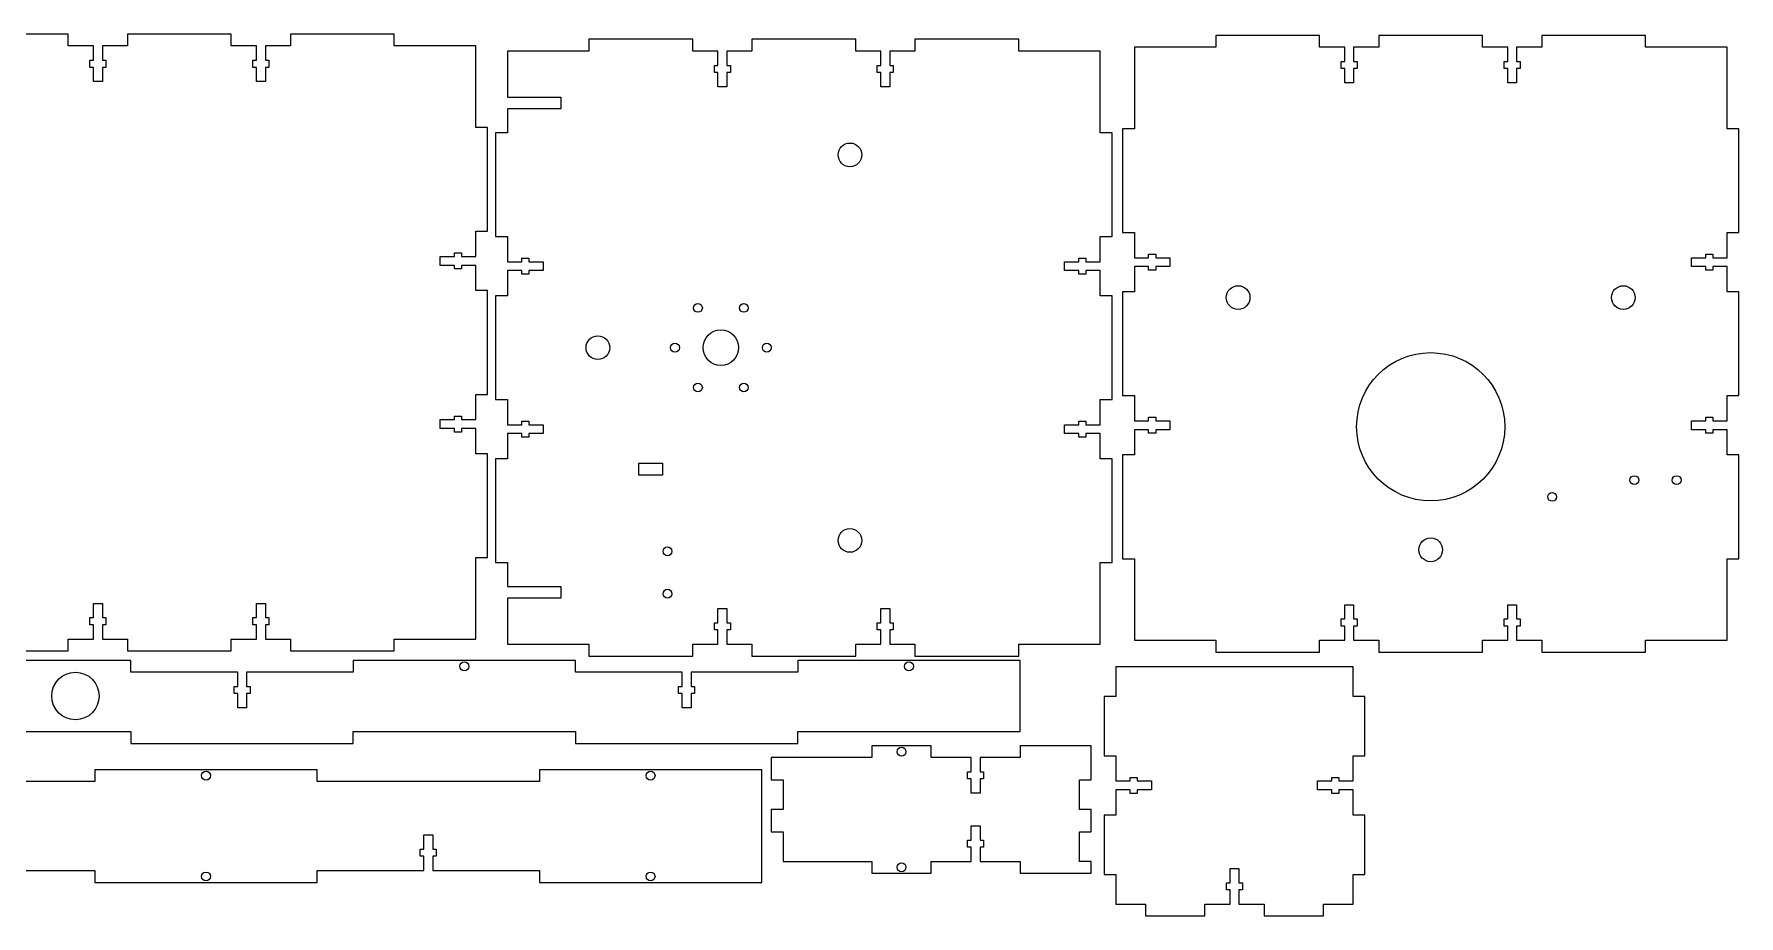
# Model space of a CAD drawing. Header units: millimetres. Extents: x 26 to 1068, y 19 to 777.
# Drawn here: x 489 to 1065, y 28 to 325 of the extents above; entities that cross this region are included whole.
import ezdxf

# ---------------------------------------------------------------- set-up
doc = ezdxf.new("R2010")
doc.units = ezdxf.units.MM
doc.layers.get('0').update_dxf_attribs({"lineweight": 25})

msp = doc.modelspace()

# ---------------------------------------------------------------- linework, layer by layer
for p, q in [((500.87, 325.45), (465.87, 325.45)), ((500.87, 321.45), (500.87, 325.45)), ((555.87, 325.45), (520.87, 325.45)), ((520.87, 325.45), (520.87, 321.45)), ((555.87, 321.45), (555.87, 325.45)), ((610.87, 325.45), (575.87, 325.45)), ((575.87, 325.45), (575.87, 321.45)), ((610.87, 321.45), (610.87, 325.45)), ((711.56, 323.71), (676.56, 323.71)), ((676.56, 323.71), (676.56, 319.71)), ((711.56, 319.71), (711.56, 323.71)), ((766.56, 323.71), (731.56, 323.71)), ((731.56, 323.71), (731.56, 319.71)), ((766.56, 319.71), (766.56, 323.71)), ((821.56, 323.71), (786.56, 323.71)), ((786.56, 323.71), (786.56, 319.71)), ((821.56, 319.71), (821.56, 323.71)), ((923.09, 325.03), (888.09, 325.03)), ((888.09, 325.03), (888.09, 321.03)), ((923.09, 321.03), (923.09, 325.03)), ((978.09, 325.03), (943.09, 325.03)), ((943.09, 325.03), (943.09, 321.03)), ((978.09, 321.03), (978.09, 325.03)), ((1033.09, 325.03), (998.09, 325.03)), ((998.09, 325.03), (998.09, 321.03)), ((1033.09, 321.03), (1033.09, 325.03)), ((509.37, 321.45), (500.87, 321.45)), ((508.17, 314.25), (508.17, 316.65)), ((508.17, 316.65), (509.37, 316.65)), ((509.37, 316.65), (509.37, 321.45)), ((520.87, 321.45), (512.37, 321.45)), ((512.37, 321.45), (512.37, 316.65)), ((512.37, 316.65), (513.57, 316.65)), ((513.57, 316.65), (513.57, 314.25)), ((564.37, 321.45), (555.87, 321.45)), ((563.17, 314.25), (563.17, 316.65)), ((563.17, 316.65), (564.37, 316.65)), ((564.37, 316.65), (564.37, 321.45)), ((575.87, 321.45), (567.37, 321.45)), ((567.37, 321.45), (567.37, 316.65)), ((567.37, 316.65), (568.57, 316.65)), ((568.57, 316.65), (568.57, 314.25)), ((638.37, 321.45), (610.87, 321.45)), ((638.37, 293.95), (638.37, 321.45)), ((676.56, 319.71), (649.06, 319.71)), ((649.06, 319.71), (649.06, 304.21)), ((720.06, 319.71), (711.56, 319.71)), ((720.06, 314.91), (720.06, 319.71)), ((731.56, 319.71), (723.06, 319.71)), ((723.06, 319.71), (723.06, 314.91)), ((775.06, 319.71), (766.56, 319.71)), ((775.06, 314.91), (775.06, 319.71)), ((786.56, 319.71), (778.06, 319.71)), ((778.06, 319.71), (778.06, 314.91)), ((849.06, 319.71), (821.56, 319.71)), ((849.06, 292.21), (849.06, 319.71)), ((888.09, 321.03), (860.59, 321.03)), ((860.59, 321.03), (860.59, 293.53)), ((931.59, 321.03), (923.09, 321.03)), ((931.59, 316.23), (931.59, 321.03)), ((943.09, 321.03), (934.59, 321.03)), ((934.59, 321.03), (934.59, 316.23)), ((986.59, 321.03), (978.09, 321.03)), ((986.59, 316.23), (986.59, 321.03)), ((998.09, 321.03), (989.59, 321.03)), ((989.59, 321.03), (989.59, 316.23)), ((1060.59, 321.03), (1033.09, 321.03)), ((1060.59, 293.53), (1060.59, 321.03)), ((509.37, 314.25), (508.17, 314.25)), ((509.37, 309.45), (509.37, 314.25)), ((513.57, 314.25), (512.37, 314.25)), ((512.37, 314.25), (512.37, 309.45)), ((564.37, 314.25), (563.17, 314.25)), ((564.37, 309.45), (564.37, 314.25)), ((568.57, 314.25), (567.37, 314.25)), ((567.37, 314.25), (567.37, 309.45)), ((718.86, 312.51), (718.86, 314.91)), ((718.86, 314.91), (720.06, 314.91)), ((720.06, 312.51), (718.86, 312.51)), ((720.06, 307.71), (720.06, 312.51)), ((723.06, 314.91), (724.26, 314.91)), ((724.26, 312.51), (723.06, 312.51)), ((723.06, 312.51), (723.06, 307.71)), ((724.26, 314.91), (724.26, 312.51)), ((773.86, 312.51), (773.86, 314.91)), ((773.86, 314.91), (775.06, 314.91)), ((775.06, 312.51), (773.86, 312.51)), ((775.06, 307.71), (775.06, 312.51)), ((778.06, 314.91), (779.26, 314.91)), ((779.26, 312.51), (778.06, 312.51)), ((778.06, 312.51), (778.06, 307.71)), ((779.26, 314.91), (779.26, 312.51)), ((930.39, 313.83), (930.39, 316.23)), ((930.39, 316.23), (931.59, 316.23)), ((931.59, 313.83), (930.39, 313.83)), ((931.59, 309.03), (931.59, 313.83)), ((934.59, 316.23), (935.79, 316.23)), ((935.79, 313.83), (934.59, 313.83)), ((934.59, 313.83), (934.59, 309.03)), ((935.79, 316.23), (935.79, 313.83)), ((985.39, 313.83), (985.39, 316.23)), ((985.39, 316.23), (986.59, 316.23)), ((986.59, 313.83), (985.39, 313.83)), ((986.59, 309.03), (986.59, 313.83)), ((989.59, 316.23), (990.79, 316.23)), ((990.79, 313.83), (989.59, 313.83)), ((989.59, 313.83), (989.59, 309.03)), ((990.79, 316.23), (990.79, 313.83)), ((512.37, 309.45), (509.37, 309.45)), ((567.37, 309.45), (564.37, 309.45)), ((723.06, 307.71), (720.06, 307.71)), ((778.06, 307.71), (775.06, 307.71)), ((934.59, 309.03), (931.59, 309.03)), ((989.59, 309.03), (986.59, 309.03)), ((649.06, 304.21), (667.06, 304.21)), ((667.06, 300.21), (649.06, 300.21)), ((649.06, 300.21), (649.06, 292.21)), ((667.06, 304.21), (667.06, 300.21)), ((642.37, 293.95), (638.37, 293.95)), ((642.37, 258.95), (642.37, 293.95)), ((860.59, 293.53), (856.59, 293.53)), ((856.59, 293.53), (856.59, 258.53)), ((1064.59, 293.53), (1060.59, 293.53)), ((1064.59, 258.53), (1064.59, 293.53)), ((649.06, 292.21), (645.06, 292.21)), ((645.06, 292.21), (645.06, 257.21)), ((853.06, 292.21), (849.06, 292.21)), ((853.06, 257.21), (853.06, 292.21)), ((638.37, 250.45), (638.37, 258.95)), ((638.37, 258.95), (642.37, 258.95)), ((645.06, 257.21), (649.06, 257.21)), ((649.06, 257.21), (649.06, 248.71)), ((849.06, 248.71), (849.06, 257.21)), ((849.06, 257.21), (853.06, 257.21)), ((856.59, 258.53), (860.59, 258.53)), ((860.59, 258.53), (860.59, 250.03)), ((1060.59, 250.03), (1060.59, 258.53)), ((1060.59, 258.53), (1064.59, 258.53)), ((626.37, 247.45), (626.37, 250.45)), ((626.37, 250.45), (631.17, 250.45)), ((631.17, 247.45), (626.37, 247.45)), ((631.17, 250.45), (631.17, 251.65)), ((631.17, 251.65), (633.57, 251.65)), ((631.17, 246.25), (631.17, 247.45)), ((633.57, 251.65), (633.57, 250.45)), ((633.57, 250.45), (638.37, 250.45)), ((638.37, 247.45), (633.57, 247.45)), ((633.57, 247.45), (633.57, 246.25)), ((638.37, 238.95), (638.37, 247.45)), ((649.06, 248.71), (653.86, 248.71)), ((653.86, 248.71), (653.86, 249.91)), ((653.86, 249.91), (656.26, 249.91)), ((656.26, 249.91), (656.26, 248.71)), ((656.26, 248.71), (661.06, 248.71)), ((661.06, 248.71), (661.06, 245.71)), ((837.06, 245.71), (837.06, 248.71)), ((837.06, 248.71), (841.86, 248.71)), ((841.86, 248.71), (841.86, 249.91)), ((841.86, 249.91), (844.26, 249.91)), ((844.26, 249.91), (844.26, 248.71)), ((844.26, 248.71), (849.06, 248.71)), ((860.59, 250.03), (865.39, 250.03)), ((865.39, 250.03), (865.39, 251.23)), ((865.39, 251.23), (867.79, 251.23)), ((867.79, 251.23), (867.79, 250.03)), ((867.79, 250.03), (872.59, 250.03)), ((872.59, 250.03), (872.59, 247.03)), ((1048.59, 247.03), (1048.59, 250.03)), ((1048.59, 250.03), (1053.39, 250.03)), ((1053.39, 250.03), (1053.39, 251.23)), ((1053.39, 251.23), (1055.79, 251.23)), ((1055.79, 251.23), (1055.79, 250.03)), ((1055.79, 250.03), (1060.59, 250.03)), ((633.57, 246.25), (631.17, 246.25)), ((653.86, 245.71), (649.06, 245.71)), ((649.06, 245.71), (649.06, 237.21)), ((653.86, 244.51), (653.86, 245.71)), ((656.26, 244.51), (653.86, 244.51)), ((661.06, 245.71), (656.26, 245.71)), ((656.26, 245.71), (656.26, 244.51)), ((841.86, 245.71), (837.06, 245.71)), ((841.86, 244.51), (841.86, 245.71)), ((844.26, 244.51), (841.86, 244.51)), ((849.06, 245.71), (844.26, 245.71)), ((844.26, 245.71), (844.26, 244.51)), ((849.06, 237.21), (849.06, 245.71)), ((865.39, 247.03), (860.59, 247.03)), ((860.59, 247.03), (860.59, 238.53)), ((865.39, 245.83), (865.39, 247.03)), ((867.79, 245.83), (865.39, 245.83)), ((872.59, 247.03), (867.79, 247.03)), ((867.79, 247.03), (867.79, 245.83)), ((1053.39, 247.03), (1048.59, 247.03)), ((1053.39, 245.83), (1053.39, 247.03)), ((1055.79, 245.83), (1053.39, 245.83)), ((1060.59, 247.03), (1055.79, 247.03)), ((1055.79, 247.03), (1055.79, 245.83)), ((1060.59, 238.53), (1060.59, 247.03)), ((642.37, 238.95), (638.37, 238.95)), ((642.37, 203.95), (642.37, 238.95)), ((649.06, 237.21), (645.06, 237.21)), ((645.06, 237.21), (645.06, 202.21)), ((853.06, 237.21), (849.06, 237.21)), ((853.06, 202.21), (853.06, 237.21)), ((860.59, 238.53), (856.59, 238.53)), ((856.59, 238.53), (856.59, 203.53)), ((1064.59, 238.53), (1060.59, 238.53)), ((1064.59, 203.53), (1064.59, 238.53)), ((638.37, 195.45), (638.37, 203.95)), ((638.37, 203.95), (642.37, 203.95)), ((645.06, 202.21), (649.06, 202.21)), ((649.06, 202.21), (649.06, 193.71)), ((849.06, 193.71), (849.06, 202.21)), ((849.06, 202.21), (853.06, 202.21)), ((856.59, 203.53), (860.59, 203.53)), ((860.59, 203.53), (860.59, 195.03)), ((1060.59, 195.03), (1060.59, 203.53)), ((1060.59, 203.53), (1064.59, 203.53)), ((631.17, 195.45), (631.17, 196.65)), ((631.17, 196.65), (633.57, 196.65)), ((633.57, 196.65), (633.57, 195.45)), ((865.39, 195.03), (865.39, 196.23)), ((865.39, 196.23), (867.79, 196.23)), ((867.79, 196.23), (867.79, 195.03)), ((1053.39, 195.03), (1053.39, 196.23)), ((1053.39, 196.23), (1055.79, 196.23)), ((1055.79, 196.23), (1055.79, 195.03)), ((626.37, 192.45), (626.37, 195.45)), ((626.37, 195.45), (631.17, 195.45)), ((631.17, 192.45), (626.37, 192.45)), ((631.17, 191.25), (631.17, 192.45)), ((633.57, 191.25), (631.17, 191.25)), ((633.57, 195.45), (638.37, 195.45)), ((638.37, 192.45), (633.57, 192.45)), ((633.57, 192.45), (633.57, 191.25)), ((638.37, 183.95), (638.37, 192.45)), ((649.06, 193.71), (653.86, 193.71)), ((653.86, 190.71), (649.06, 190.71)), ((649.06, 190.71), (649.06, 182.21)), ((653.86, 193.71), (653.86, 194.91)), ((653.86, 194.91), (656.26, 194.91)), ((653.86, 189.51), (653.86, 190.71)), ((656.26, 194.91), (656.26, 193.71)), ((656.26, 193.71), (661.06, 193.71)), ((661.06, 190.71), (656.26, 190.71)), ((656.26, 190.71), (656.26, 189.51)), ((661.06, 193.71), (661.06, 190.71)), ((837.06, 190.71), (837.06, 193.71)), ((837.06, 193.71), (841.86, 193.71)), ((841.86, 190.71), (837.06, 190.71)), ((841.86, 193.71), (841.86, 194.91)), ((841.86, 194.91), (844.26, 194.91)), ((841.86, 189.51), (841.86, 190.71)), ((844.26, 194.91), (844.26, 193.71)), ((844.26, 193.71), (849.06, 193.71)), ((849.06, 190.71), (844.26, 190.71)), ((844.26, 190.71), (844.26, 189.51)), ((849.06, 182.21), (849.06, 190.71)), ((860.59, 195.03), (865.39, 195.03)), ((865.39, 192.03), (860.59, 192.03)), ((860.59, 192.03), (860.59, 183.53)), ((865.39, 190.83), (865.39, 192.03)), ((867.79, 190.83), (865.39, 190.83)), ((867.79, 195.03), (872.59, 195.03)), ((872.59, 192.03), (867.79, 192.03)), ((867.79, 192.03), (867.79, 190.83)), ((872.59, 195.03), (872.59, 192.03)), ((1048.59, 192.03), (1048.59, 195.03)), ((1048.59, 195.03), (1053.39, 195.03)), ((1053.39, 192.03), (1048.59, 192.03)), ((1053.39, 190.83), (1053.39, 192.03)), ((1055.79, 190.83), (1053.39, 190.83)), ((1055.79, 195.03), (1060.59, 195.03)), ((1060.59, 192.03), (1055.79, 192.03)), ((1055.79, 192.03), (1055.79, 190.83)), ((1060.59, 183.53), (1060.59, 192.03)), ((656.26, 189.51), (653.86, 189.51)), ((844.26, 189.51), (841.86, 189.51)), ((642.37, 183.95), (638.37, 183.95)), ((642.37, 148.95), (642.37, 183.95)), ((649.06, 182.21), (645.06, 182.21)), ((645.06, 182.21), (645.06, 147.21)), ((693.41, 176.73), (693.41, 180.73)), ((693.41, 180.73), (701.41, 180.73)), ((701.41, 180.73), (701.41, 176.73)), ((853.06, 182.21), (849.06, 182.21)), ((853.06, 147.21), (853.06, 182.21)), ((860.59, 183.53), (856.59, 183.53)), ((856.59, 183.53), (856.59, 148.53)), ((1064.59, 183.53), (1060.59, 183.53)), ((1064.59, 148.53), (1064.59, 183.53)), ((701.41, 176.73), (693.41, 176.73)), ((638.37, 121.45), (638.37, 148.95)), ((638.37, 148.95), (642.37, 148.95)), ((645.06, 147.21), (649.06, 147.21)), ((649.06, 147.21), (649.06, 139.21)), ((849.06, 119.71), (849.06, 147.21)), ((849.06, 147.21), (853.06, 147.21)), ((856.59, 148.53), (860.59, 148.53)), ((860.59, 148.53), (860.59, 121.03)), ((1060.59, 121.03), (1060.59, 148.53)), ((1060.59, 148.53), (1064.59, 148.53)), ((649.06, 139.21), (667.06, 139.21)), ((667.06, 139.21), (667.06, 135.21)), ((509.37, 128.65), (509.37, 133.45)), ((509.37, 133.45), (512.37, 133.45)), ((512.37, 133.45), (512.37, 128.65)), ((564.37, 128.65), (564.37, 133.45)), ((564.37, 133.45), (567.37, 133.45)), ((567.37, 133.45), (567.37, 128.65)), ((667.06, 135.21), (649.06, 135.21)), ((649.06, 135.21), (649.06, 119.71)), ((931.59, 128.23), (931.59, 133.03)), ((931.59, 133.03), (934.59, 133.03)), ((934.59, 133.03), (934.59, 128.23)), ((986.59, 128.23), (986.59, 133.03)), ((986.59, 133.03), (989.59, 133.03)), ((989.59, 133.03), (989.59, 128.23)), ((508.17, 126.25), (508.17, 128.65)), ((508.17, 128.65), (509.37, 128.65)), ((512.37, 128.65), (513.57, 128.65)), ((513.57, 128.65), (513.57, 126.25)), ((563.17, 126.25), (563.17, 128.65)), ((563.17, 128.65), (564.37, 128.65)), ((567.37, 128.65), (568.57, 128.65)), ((568.57, 128.65), (568.57, 126.25)), ((718.86, 124.51), (718.86, 126.91)), ((718.86, 126.91), (720.06, 126.91)), ((720.06, 126.91), (720.06, 131.71)), ((720.06, 131.71), (723.06, 131.71)), ((723.06, 131.71), (723.06, 126.91)), ((723.06, 126.91), (724.26, 126.91)), ((724.26, 126.91), (724.26, 124.51)), ((773.86, 124.51), (773.86, 126.91)), ((773.86, 126.91), (775.06, 126.91)), ((775.06, 126.91), (775.06, 131.71)), ((775.06, 131.71), (778.06, 131.71)), ((778.06, 131.71), (778.06, 126.91)), ((778.06, 126.91), (779.26, 126.91)), ((779.26, 126.91), (779.26, 124.51)), ((930.39, 125.83), (930.39, 128.23)), ((930.39, 128.23), (931.59, 128.23)), ((934.59, 128.23), (935.79, 128.23)), ((935.79, 128.23), (935.79, 125.83)), ((985.39, 125.83), (985.39, 128.23)), ((985.39, 128.23), (986.59, 128.23)), ((989.59, 128.23), (990.79, 128.23)), ((990.79, 128.23), (990.79, 125.83)), ((500.87, 117.45), (500.87, 121.45)), ((500.87, 121.45), (509.37, 121.45)), ((509.37, 126.25), (508.17, 126.25)), ((509.37, 121.45), (509.37, 126.25)), ((513.57, 126.25), (512.37, 126.25)), ((512.37, 126.25), (512.37, 121.45)), ((512.37, 121.45), (520.87, 121.45)), ((520.87, 121.45), (520.87, 117.45)), ((555.87, 117.45), (555.87, 121.45)), ((555.87, 121.45), (564.37, 121.45)), ((564.37, 126.25), (563.17, 126.25)), ((564.37, 121.45), (564.37, 126.25)), ((568.57, 126.25), (567.37, 126.25)), ((567.37, 126.25), (567.37, 121.45)), ((567.37, 121.45), (575.87, 121.45)), ((575.87, 121.45), (575.87, 117.45)), ((610.87, 117.45), (610.87, 121.45)), ((610.87, 121.45), (638.37, 121.45)), ((720.06, 124.51), (718.86, 124.51)), ((720.06, 119.71), (720.06, 124.51)), ((724.26, 124.51), (723.06, 124.51)), ((723.06, 124.51), (723.06, 119.71)), ((775.06, 124.51), (773.86, 124.51)), ((775.06, 119.71), (775.06, 124.51)), ((779.26, 124.51), (778.06, 124.51)), ((778.06, 124.51), (778.06, 119.71)), ((860.59, 121.03), (888.09, 121.03)), ((888.09, 121.03), (888.09, 117.03)), ((923.09, 117.03), (923.09, 121.03)), ((923.09, 121.03), (931.59, 121.03)), ((931.59, 125.83), (930.39, 125.83)), ((931.59, 121.03), (931.59, 125.83)), ((935.79, 125.83), (934.59, 125.83)), ((934.59, 125.83), (934.59, 121.03)), ((934.59, 121.03), (943.09, 121.03)), ((943.09, 121.03), (943.09, 117.03)), ((978.09, 117.03), (978.09, 121.03)), ((978.09, 121.03), (986.59, 121.03)), ((986.59, 125.83), (985.39, 125.83)), ((986.59, 121.03), (986.59, 125.83)), ((990.79, 125.83), (989.59, 125.83)), ((989.59, 125.83), (989.59, 121.03)), ((989.59, 121.03), (998.09, 121.03)), ((998.09, 121.03), (998.09, 117.03)), ((1033.09, 117.03), (1033.09, 121.03)), ((1033.09, 121.03), (1060.59, 121.03)), ((465.87, 117.45), (500.87, 117.45)), ((520.87, 117.45), (555.87, 117.45)), ((575.87, 117.45), (610.87, 117.45)), ((649.06, 119.71), (676.56, 119.71)), ((676.56, 119.71), (676.56, 115.71)), ((676.56, 115.71), (711.56, 115.71)), ((711.56, 115.71), (711.56, 119.71)), ((711.56, 119.71), (720.06, 119.71)), ((723.06, 119.71), (731.56, 119.71)), ((731.56, 119.71), (731.56, 115.71)), ((731.56, 115.71), (766.56, 115.71)), ((766.56, 115.71), (766.56, 119.71)), ((766.56, 119.71), (775.06, 119.71)), ((778.06, 119.71), (786.56, 119.71)), ((786.56, 119.71), (786.56, 115.71)), ((786.56, 115.71), (821.56, 115.71)), ((821.56, 115.71), (821.56, 119.71)), ((821.56, 119.71), (849.06, 119.71)), ((888.09, 117.03), (923.09, 117.03)), ((943.09, 117.03), (978.09, 117.03)), ((998.09, 117.03), (1033.09, 117.03)), ((522.02, 114.23), (447.02, 114.23)), ((522.02, 110.23), (522.02, 114.23)), ((558.02, 110.23), (522.02, 110.23)), ((558.02, 105.43), (558.02, 110.23)), ((597.02, 110.23), (561.02, 110.23)), ((561.02, 110.23), (561.02, 105.43)), ((672.02, 114.23), (597.02, 114.23)), ((597.02, 114.23), (597.02, 110.23)), ((672.02, 110.23), (672.02, 114.23)), ((708.02, 110.23), (672.02, 110.23)), ((708.02, 105.43), (708.02, 110.23)), ((747.02, 110.23), (711.02, 110.23)), ((711.02, 110.23), (711.02, 105.43)), ((822.02, 114.23), (747.02, 114.23)), ((747.02, 114.23), (747.02, 110.23)), ((822.02, 90.23), (822.02, 114.23)), ((934.38, 112.07), (854.38, 112.07)), ((854.38, 112.07), (854.38, 102.07)), ((934.38, 102.07), (934.38, 112.07)), ((556.82, 103.03), (556.82, 105.43)), ((556.82, 105.43), (558.02, 105.43)), ((561.02, 105.43), (562.22, 105.43)), ((562.22, 105.43), (562.22, 103.03)), ((706.82, 103.03), (706.82, 105.43)), ((706.82, 105.43), (708.02, 105.43)), ((711.02, 105.43), (712.22, 105.43)), ((712.22, 105.43), (712.22, 103.03)), ((558.02, 103.03), (556.82, 103.03)), ((558.02, 98.23), (558.02, 103.03)), ((561.02, 98.23), (558.02, 98.23)), ((562.22, 103.03), (561.02, 103.03)), ((561.02, 103.03), (561.02, 98.23)), ((708.02, 103.03), (706.82, 103.03)), ((708.02, 98.23), (708.02, 103.03)), ((711.02, 98.23), (708.02, 98.23)), ((712.22, 103.03), (711.02, 103.03)), ((711.02, 103.03), (711.02, 98.23)), ((850.38, 102.07), (850.38, 82.07)), ((854.38, 102.07), (850.38, 102.07)), ((938.38, 102.07), (934.38, 102.07)), ((938.38, 82.07), (938.38, 102.07)), ((447.02, 90.23), (522.02, 90.23)), ((522.02, 90.23), (522.02, 86.23)), ((597.02, 86.23), (597.02, 90.23)), ((597.02, 90.23), (672.02, 90.23)), ((672.02, 90.23), (672.02, 86.23)), ((747.02, 86.23), (747.02, 90.23)), ((747.02, 90.23), (822.02, 90.23)), ((522.02, 86.23), (597.02, 86.23)), ((672.02, 86.23), (747.02, 86.23)), ((772.03, 81.45), (738.03, 81.45)), ((738.03, 81.45), (738.03, 73.95)), ((792.03, 85.45), (772.03, 85.45)), ((772.03, 85.45), (772.03, 81.45)), ((792.03, 81.45), (792.03, 85.45)), ((805.53, 81.45), (792.03, 81.45)), ((805.53, 76.65), (805.53, 81.45)), ((822.03, 81.45), (808.53, 81.45)), ((808.53, 81.45), (808.53, 76.65)), ((846.03, 85.45), (822.03, 85.45)), ((822.03, 85.45), (822.03, 81.45)), ((846.03, 73.95), (846.03, 85.45)), ((850.38, 82.07), (854.38, 82.07)), ((854.38, 82.07), (854.38, 73.57)), ((934.38, 73.57), (934.38, 82.07)), ((934.38, 82.07), (938.38, 82.07)), ((584.84, 77.37), (509.84, 77.37)), ((509.84, 77.37), (509.84, 73.37)), ((584.84, 73.37), (584.84, 77.37)), ((734.84, 77.37), (659.84, 77.37)), ((659.84, 77.37), (659.84, 73.37)), ((734.84, 39.37), (734.84, 77.37)), ((804.33, 74.25), (804.33, 76.65)), ((804.33, 76.65), (805.53, 76.65)), ((808.53, 76.65), (809.73, 76.65)), ((809.73, 76.65), (809.73, 74.25)), ((509.84, 73.37), (473.84, 73.37)), ((659.84, 73.37), (584.84, 73.37)), ((738.03, 73.95), (742.03, 73.95)), ((742.03, 73.95), (742.03, 63.95)), ((805.53, 74.25), (804.33, 74.25)), ((805.53, 69.45), (805.53, 74.25)), ((808.53, 69.45), (805.53, 69.45)), ((809.73, 74.25), (808.53, 74.25)), ((808.53, 74.25), (808.53, 69.45)), ((842.03, 63.95), (842.03, 73.95)), ((842.03, 73.95), (846.03, 73.95)), ((854.38, 73.57), (859.18, 73.57)), ((859.18, 70.57), (854.38, 70.57)), ((854.38, 70.57), (854.38, 62.07)), ((859.18, 74.77), (861.58, 74.77)), ((859.18, 73.57), (859.18, 74.77)), ((859.18, 69.37), (859.18, 70.57)), ((861.58, 69.37), (859.18, 69.37)), ((861.58, 74.77), (861.58, 73.57)), ((861.58, 73.57), (866.38, 73.57)), ((866.38, 70.57), (861.58, 70.57)), ((861.58, 70.57), (861.58, 69.37)), ((866.38, 73.57), (866.38, 70.57)), ((922.38, 73.57), (927.18, 73.57)), ((922.38, 70.57), (922.38, 73.57)), ((927.18, 70.57), (922.38, 70.57)), ((927.18, 74.77), (929.58, 74.77)), ((927.18, 73.57), (927.18, 74.77)), ((927.18, 69.37), (927.18, 70.57)), ((929.58, 69.37), (927.18, 69.37)), ((929.58, 74.77), (929.58, 73.57)), ((929.58, 73.57), (934.38, 73.57)), ((929.58, 70.57), (929.58, 69.37)), ((934.38, 70.57), (929.58, 70.57)), ((934.38, 62.07), (934.38, 70.57)), ((742.03, 63.95), (738.03, 63.95)), ((738.03, 63.95), (738.03, 56.45)), ((846.03, 63.95), (842.03, 63.95)), ((846.03, 56.45), (846.03, 63.95)), ((805.53, 53.65), (805.53, 58.45)), ((805.53, 58.45), (808.53, 58.45)), ((808.53, 58.45), (808.53, 53.65)), ((854.38, 62.07), (850.38, 62.07)), ((850.38, 62.07), (850.38, 42.07)), ((938.38, 62.07), (934.38, 62.07)), ((938.38, 42.07), (938.38, 62.07)), ((620.84, 50.57), (620.84, 55.37)), ((620.84, 55.37), (623.84, 55.37)), ((623.84, 55.37), (623.84, 50.57)), ((738.03, 56.45), (742.03, 56.45)), ((742.03, 56.45), (742.03, 46.45)), ((804.33, 51.25), (804.33, 53.65)), ((804.33, 53.65), (805.53, 53.65)), ((808.53, 53.65), (809.73, 53.65)), ((809.73, 53.65), (809.73, 51.25)), ((842.03, 46.45), (842.03, 56.45)), ((842.03, 56.45), (846.03, 56.45)), ((619.64, 48.17), (619.64, 50.57)), ((619.64, 50.57), (620.84, 50.57)), ((620.84, 48.17), (619.64, 48.17)), ((620.84, 43.37), (620.84, 48.17)), ((623.84, 50.57), (625.04, 50.57)), ((625.04, 48.17), (623.84, 48.17)), ((623.84, 48.17), (623.84, 43.37)), ((625.04, 50.57), (625.04, 48.17)), ((742.03, 46.45), (772.03, 46.45)), ((772.03, 46.45), (772.03, 42.45)), ((792.03, 42.45), (792.03, 46.45)), ((792.03, 46.45), (805.53, 46.45)), ((805.53, 51.25), (804.33, 51.25)), ((805.53, 46.45), (805.53, 51.25)), ((808.53, 51.25), (808.53, 46.45)), ((809.73, 51.25), (808.53, 51.25)), ((808.53, 46.45), (822.03, 46.45)), ((822.03, 46.45), (822.03, 42.45)), ((846.03, 46.45), (842.03, 46.45)), ((846.03, 42.45), (846.03, 46.45)), ((434.84, 43.37), (509.84, 43.37)), ((509.84, 43.37), (509.84, 39.37)), ((584.84, 39.37), (584.84, 43.37)), ((584.84, 43.37), (620.84, 43.37)), ((623.84, 43.37), (659.84, 43.37)), ((659.84, 43.37), (659.84, 39.37)), ((772.03, 42.45), (792.03, 42.45)), ((822.03, 42.45), (846.03, 42.45)), ((850.38, 42.07), (854.38, 42.07)), ((854.38, 42.07), (854.38, 32.07)), ((892.88, 39.27), (892.88, 44.07)), ((892.88, 44.07), (895.88, 44.07)), ((895.88, 44.07), (895.88, 39.27)), ((934.38, 42.07), (938.38, 42.07)), ((934.38, 32.07), (934.38, 42.07)), ((509.84, 39.37), (584.84, 39.37)), ((659.84, 39.37), (734.84, 39.37)), ((891.68, 36.87), (891.68, 39.27)), ((891.68, 39.27), (892.88, 39.27)), ((892.88, 36.87), (891.68, 36.87)), ((892.88, 32.07), (892.88, 36.87)), ((895.88, 39.27), (897.08, 39.27)), ((897.08, 36.87), (895.88, 36.87)), ((895.88, 36.87), (895.88, 32.07)), ((897.08, 39.27), (897.08, 36.87)), ((854.38, 32.07), (864.38, 32.07)), ((864.38, 32.07), (864.38, 28.07)), ((884.38, 28.07), (884.38, 32.07)), ((884.38, 32.07), (892.88, 32.07)), ((895.88, 32.07), (904.38, 32.07)), ((904.38, 32.07), (904.38, 28.07)), ((924.38, 28.07), (924.38, 32.07)), ((924.38, 32.07), (934.38, 32.07)), ((864.38, 28.07), (884.38, 28.07)), ((904.38, 28.07), (924.38, 28.07))]:
    msp.add_line(p, q)
for centre, radius in [((764.62, 284.71), 4), ((895.59, 236.59), 4), ((1025.59, 236.59), 4), ((713.31, 233.13), 1.5), ((728.81, 233.13), 1.5), ((721.06, 219.71), 6), ((679.56, 219.71), 4), ((705.56, 219.71), 1.5), ((736.56, 219.71), 1.5), ((960.59, 193.03), 25), ((713.31, 206.28), 1.5), ((728.81, 206.28), 1.5), ((1029.29, 175.03), 1.5), ((1043.59, 175.03), 1.5), ((1001.56, 169.39), 1.5), ((764.62, 154.71), 4), ((960.59, 151.53), 4), ((703.06, 151.01), 1.5), ((703.06, 136.71), 1.5), ((503.27, 102.23), 8), ((634.52, 112.23), 1.5), ((784.52, 112.23), 1.5), ((782.03, 83.45), 1.5), ((547.34, 75.37), 1.5), ((697.34, 75.37), 1.5), ((547.34, 41.37), 1.5), ((697.34, 41.37), 1.5), ((782.03, 44.45), 1.5)]:
    msp.add_circle(centre, radius)

doc.saveas('drawing.dxf')
